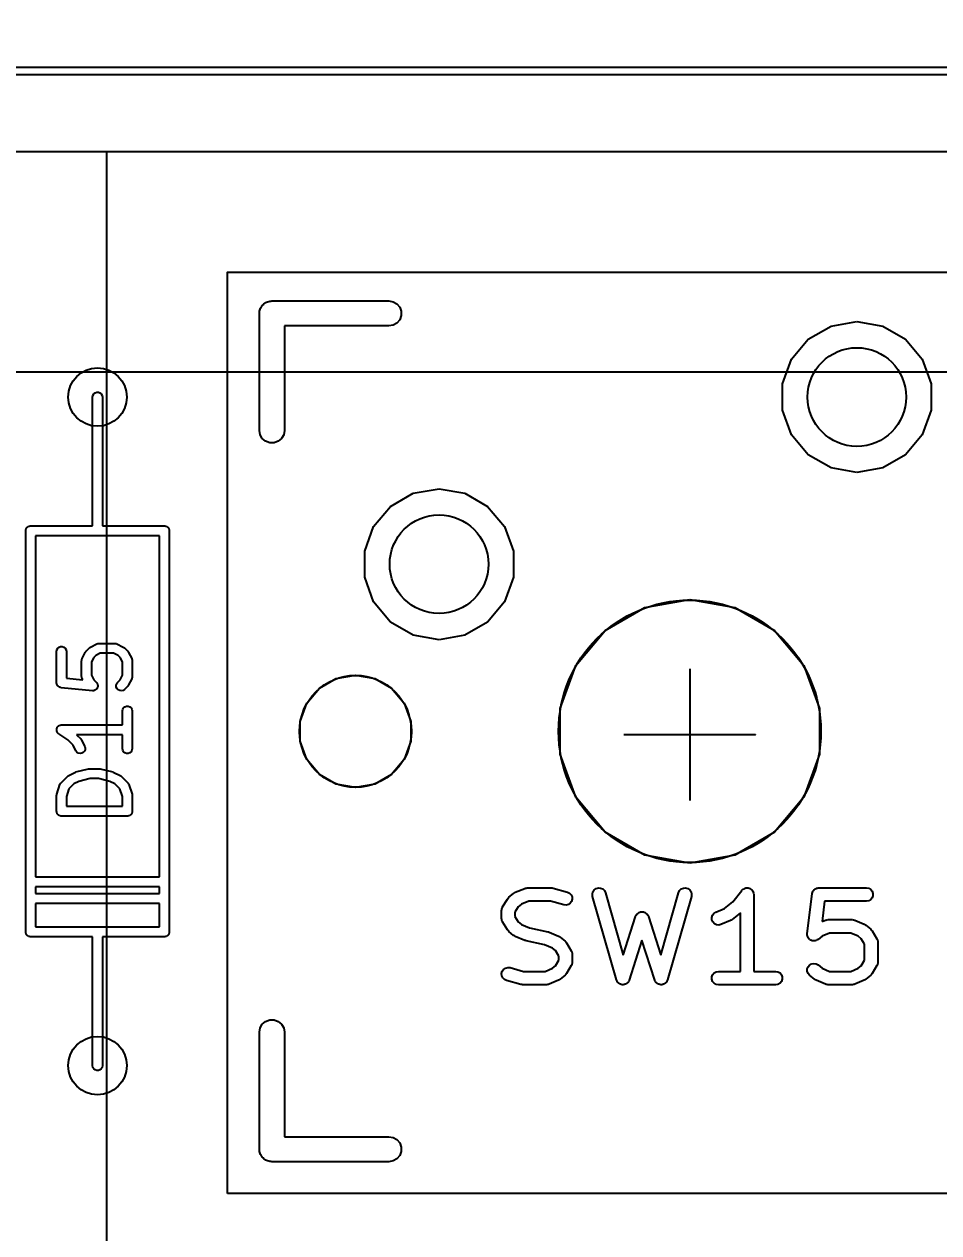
# Model space of a CAD drawing. Header units: millimetres. Extents: x 71 to 299, y 93 to 256.
# Drawn here: x 190.08 to 203.98, y 189.16 to 207.53 of the extents above; entities that cross this region are included whole.
import ezdxf

# ---------------------------------------------------------------- set-up
doc = ezdxf.new("R2010")
doc.units = ezdxf.units.MM
for name, color, linetype in [('BLACK', 7, 'Continuous'), ('PCB', 4, 'Continuous'), ('PCB_参照', 4, 'Continuous'), ('プレート', 6, 'Continuous'), ('物理キー', 7, 'Continuous')]:
    doc.layers.add(name, color=color, linetype=linetype)
doc.layers.add('化粧板', color=1, linetype='Continuous', transparency=0.6)
doc.layers.add('補助線', color=4, linetype='Continuous', transparency=0.6)
doc.layers.add('寸法', color=7, linetype='Continuous', true_color=0xffbdf8)
doc.styles.get("Standard").update_dxf_attribs({"font": 'arial.ttf', "height": 0.138})
doc.dimstyles.new('JIS-1', dxfattribs={"dimtxt": 2.5, "dimasz": 2.5, "dimexe": 1.25, "dimexo": 0.625, "dimtad": 1, "dimtxsty": 'Standard', "dimblk": 'OPEN', "dimcen": 2.5, "dimadec": 0, "dimazin": 0, "dimtfac": 1, "dimtmove": 0, "dimatfit": 3, "dimldrblk": 'OPEN', "dimfxl": 1, "dimarcsym": 0})

# ---------------------------------------------------------------- blocks, each defined once
blk = doc.blocks.new('PCB詳細')
at = {"layer": 'BLACK'}
for p, q in [((129.462, -53.6169), (129.468, -53.6013)), ((129.462, -53.6336), (129.462, -53.6169)), ((129.468, -53.6013), (129.471, -53.5848)), ((129.471, -53.5848), (129.479, -53.5704)), ((129.479, -53.5704), (129.485, -53.5547)), ((129.485, -53.5547), (129.496, -53.542)), ((129.496, -53.542), (129.504, -53.5275)), ((129.504, -53.5275), (129.517, -53.5168)), ((129.517, -53.5168), (129.528, -53.5041)), ((129.528, -53.5041), (129.542, -53.4957)), ((129.542, -53.4957), (129.555, -53.485)), ((129.555, -53.485), (129.57, -53.4793)), ((129.57, -53.4793), (129.585, -53.471)), ((129.585, -53.471), (129.601, -53.4681)), ((129.601, -53.4681), (129.617, -53.4624)), ((129.617, -53.4624), (129.634, -53.4624)), ((129.634, -53.4624), (129.65, -53.4595)), ((129.65, -53.4595), (131.428, -53.4595)), ((131.428, -53.4595), (131.493, -53.471)), ((131.493, -53.471), (131.55, -53.5041)), ((131.55, -53.5041), (131.593, -53.5547)), ((131.593, -53.5547), (131.616, -53.6169)), ((131.616, -53.6169), (131.616, -53.6831)), ((129.459, -53.65), (129.462, -53.6336)), ((129.459, -55.428), (129.459, -53.65)), ((131.55, -53.7959), (131.493, -53.829)), ((131.593, -53.7452), (131.55, -53.7959)), ((131.616, -53.6831), (131.593, -53.7452)), ((138.148, -53.8418), (138.54, -53.7726)), ((138.54, -53.7726), (138.932, -53.8418)), ((131.428, -53.8405), (129.84, -53.8405)), ((129.84, -53.8405), (129.84, -55.428)), ((131.493, -53.829), (131.428, -53.8405)), ((137.802, -54.0411), (138.148, -53.8418)), ((138.932, -53.8418), (139.278, -54.0411)), ((137.546, -54.3463), (137.802, -54.0411)), ((139.278, -54.0411), (139.534, -54.3463)), ((137.41, -54.7208), (137.546, -54.3463)), ((139.534, -54.3463), (139.67, -54.7208)), ((137.41, -55.1192), (137.41, -54.7208)), ((139.67, -54.7208), (139.67, -55.1192)), ((126.925, -54.92), (126.93, -54.8943)), ((126.93, -54.8943), (126.943, -54.8718)), ((126.943, -54.8718), (126.962, -54.855)), ((126.962, -54.855), (126.987, -54.8461)), ((126.987, -54.8461), (127.013, -54.8461)), ((127.013, -54.8461), (127.037, -54.855)), ((127.037, -54.855), (127.057, -54.8718)), ((127.057, -54.8718), (127.07, -54.8943)), ((127.07, -54.8943), (127.075, -54.92)), ((126.925, -56.19), (126.925, -54.92)), ((127.075, -54.92), (127.075, -56.19)), ((137.546, -55.4937), (137.41, -55.1192)), ((139.67, -55.1192), (139.534, -55.4937)), ((129.471, -55.4932), (129.459, -55.428)), ((129.84, -55.428), (129.829, -55.4932)), ((129.504, -55.5505), (129.471, -55.4932)), ((129.555, -55.593), (129.504, -55.5505)), ((129.617, -55.6156), (129.555, -55.593)), ((129.683, -55.6156), (129.617, -55.6156)), ((129.745, -55.593), (129.683, -55.6156)), ((129.796, -55.5505), (129.745, -55.593)), ((129.829, -55.4932), (129.796, -55.5505)), ((137.802, -55.7989), (137.546, -55.4937)), ((139.534, -55.4937), (139.278, -55.7989)), ((138.148, -55.9982), (137.802, -55.7989)), ((139.278, -55.7989), (138.932, -55.9982)), ((138.54, -56.0674), (138.148, -55.9982)), ((138.932, -55.9982), (138.54, -56.0674)), ((126.925, -56.877), (126.925, -56.19)), ((127.075, -56.19), (127.075, -56.877)), ((131.452, -56.5811), (131.798, -56.3818)), ((131.798, -56.3818), (132.19, -56.3126)), ((132.19, -56.3126), (132.582, -56.3818)), ((132.582, -56.3818), (132.928, -56.5811)), ((131.196, -56.8863), (131.452, -56.5811)), ((132.928, -56.5811), (133.184, -56.8863)), ((125.91, -56.939), (125.912, -56.9328)), ((125.912, -56.9328), (125.914, -56.9263)), ((125.914, -56.9263), (125.917, -56.9207)), ((125.917, -56.9207), (125.919, -56.9145)), ((125.919, -56.9145), (125.923, -56.9095)), ((125.923, -56.9095), (125.927, -56.9038)), ((125.927, -56.9038), (125.932, -56.8996)), ((125.932, -56.8996), (125.936, -56.8945)), ((125.936, -56.8945), (125.941, -56.8913)), ((125.941, -56.8913), (125.947, -56.887)), ((125.947, -56.887), (125.953, -56.8848)), ((125.953, -56.8848), (125.958, -56.8815)), ((125.958, -56.8815), (125.965, -56.8804)), ((125.965, -56.8804), (125.971, -56.8781)), ((125.971, -56.8781), (125.978, -56.8781)), ((125.978, -56.8781), (125.984, -56.877)), ((125.984, -56.877), (126.925, -56.877)), ((127.075, -56.877), (128.016, -56.877)), ((128.016, -56.877), (128.022, -56.8781)), ((128.022, -56.8781), (128.029, -56.8781)), ((128.029, -56.8781), (128.035, -56.8804)), ((128.035, -56.8804), (128.042, -56.8815)), ((128.042, -56.8815), (128.047, -56.8848)), ((128.047, -56.8848), (128.053, -56.887)), ((128.053, -56.887), (128.059, -56.8913)), ((128.059, -56.8913), (128.064, -56.8945)), ((128.064, -56.8945), (128.068, -56.8996)), ((128.068, -56.8996), (128.073, -56.9038)), ((128.073, -56.9038), (128.077, -56.9095)), ((128.077, -56.9095), (128.081, -56.9145)), ((128.081, -56.9145), (128.083, -56.9207)), ((128.083, -56.9207), (128.086, -56.9263)), ((128.086, -56.9263), (128.088, -56.9328)), ((128.088, -56.9328), (128.09, -56.939)), ((131.06, -57.2608), (131.196, -56.8863)), ((133.184, -56.8863), (133.32, -57.2608)), ((125.909, -56.952), (125.91, -56.9455)), ((125.909, -63.048), (125.909, -56.952)), ((125.91, -56.9455), (125.91, -56.939)), ((127, -57.027), (126.059, -57.027)), ((126.059, -57.027), (126.059, -62.211)), ((127.941, -57.027), (127, -57.027)), ((127.941, -62.211), (127.941, -57.027)), ((128.09, -56.939), (128.09, -56.9455)), ((128.09, -56.9455), (128.091, -56.952)), ((128.091, -56.952), (128.091, -63.048)), ((131.06, -57.6592), (131.06, -57.2608)), ((133.32, -57.2608), (133.32, -57.6592)), ((131.196, -58.0337), (131.06, -57.6592)), ((133.32, -57.6592), (133.184, -58.0337)), ((131.452, -58.3389), (131.196, -58.0337)), ((133.184, -58.0337), (132.928, -58.3389)), ((135.315, -58.1192), (136, -57.9985)), ((136, -57.9985), (136.685, -58.1192)), ((134.713, -58.4667), (135.315, -58.1192)), ((136.685, -58.1192), (137.287, -58.4667)), ((131.798, -58.5382), (131.452, -58.3389)), ((132.928, -58.3389), (132.582, -58.5382)), ((132.19, -58.6074), (131.798, -58.5382)), ((132.582, -58.5382), (132.19, -58.6074)), ((134.267, -58.9992), (134.713, -58.4667)), ((137.287, -58.4667), (137.733, -58.9992)), ((126.377, -58.7857), (126.382, -58.7601)), ((126.382, -58.7601), (126.395, -58.7375)), ((126.395, -58.7375), (126.415, -58.7208)), ((126.415, -58.7208), (126.439, -58.7119)), ((126.439, -58.7119), (126.465, -58.7119)), ((126.465, -58.7119), (126.49, -58.7208)), ((126.49, -58.7208), (126.51, -58.7375)), ((126.51, -58.7375), (126.523, -58.7601)), ((126.523, -58.7601), (126.527, -58.7857)), ((126.828, -58.7803), (126.876, -58.7327)), ((126.876, -58.7327), (126.885, -58.7258)), ((126.885, -58.7258), (126.895, -58.7186)), ((126.895, -58.7186), (126.99, -58.671)), ((126.99, -58.671), (126.994, -58.6698)), ((126.994, -58.6698), (126.998, -58.6676)), ((126.998, -58.6676), (127.007, -58.6661)), ((127.007, -58.6661), (127.015, -58.6636)), ((127.015, -58.6636), (127.02, -58.6638)), ((127.02, -58.6638), (127.024, -58.6631)), ((127.024, -58.6631), (127.262, -58.6631)), ((127.262, -58.6631), (127.266, -58.6638)), ((127.266, -58.6638), (127.27, -58.6636)), ((127.27, -58.6636), (127.279, -58.6661)), ((127.279, -58.6661), (127.288, -58.6676)), ((127.288, -58.6676), (127.291, -58.6698)), ((127.291, -58.6698), (127.295, -58.671)), ((127.295, -58.671), (127.391, -58.7186)), ((127.391, -58.7186), (127.4, -58.7258)), ((127.4, -58.7258), (127.41, -58.7327)), ((127.41, -58.7327), (127.458, -58.7803)), ((126.377, -59.2619), (126.377, -58.7857)), ((126.527, -58.7857), (126.527, -59.194)), ((126.758, -58.9286), (126.759, -58.9243)), ((126.758, -59.1667), (126.758, -58.9286)), ((126.759, -58.92), (126.761, -58.9116)), ((126.759, -58.9243), (126.759, -58.92)), ((126.761, -58.9116), (126.763, -58.9029)), ((126.763, -58.9029), (126.765, -58.8992)), ((126.765, -58.8992), (126.766, -58.895)), ((126.766, -58.895), (126.814, -58.7998)), ((126.814, -58.7998), (126.821, -58.7901)), ((126.821, -58.7901), (126.828, -58.7803)), ((126.943, -58.8778), (126.908, -58.9463)), ((126.908, -58.9463), (126.908, -59.149)), ((126.973, -58.8474), (126.943, -58.8778)), ((127.042, -58.8131), (126.973, -58.8474)), ((127.244, -58.8131), (127.042, -58.8131)), ((127.313, -58.8474), (127.244, -58.8131)), ((127.343, -58.8778), (127.313, -58.8474)), ((127.377, -58.9463), (127.343, -58.8778)), ((127.377, -59.149), (127.377, -58.9463)), ((127.458, -58.7803), (127.465, -58.7901)), ((127.465, -58.7901), (127.472, -58.7998)), ((127.472, -58.7998), (127.519, -58.895)), ((127.519, -58.895), (127.521, -58.8992)), ((127.521, -58.8992), (127.523, -58.9029)), ((127.523, -58.9029), (127.524, -58.9116)), ((127.524, -58.9116), (127.527, -58.92)), ((127.527, -58.92), (127.527, -58.9243)), ((127.527, -58.9243), (127.527, -58.9286)), ((127.527, -58.9286), (127.527, -59.1667)), ((134.029, -59.6524), (134.267, -58.9992)), ((137.733, -58.9992), (137.971, -59.6524)), ((126.378, -59.2647), (126.377, -59.2619)), ((126.378, -59.2675), (126.378, -59.2647)), ((126.38, -59.2775), (126.378, -59.2675)), ((126.382, -59.2876), (126.38, -59.2775)), ((126.383, -59.29), (126.382, -59.2876)), ((126.384, -59.2928), (126.383, -59.29)), ((126.39, -59.3012), (126.384, -59.2928)), ((126.395, -59.3101), (126.39, -59.3012)), ((126.397, -59.3119), (126.395, -59.3101)), ((126.399, -59.3143), (126.397, -59.3119)), ((126.407, -59.3203), (126.399, -59.3143)), ((126.415, -59.3269), (126.407, -59.3203)), ((126.527, -59.194), (126.776, -59.2188)), ((126.759, -59.1709), (126.758, -59.1667)), ((126.759, -59.1752), (126.759, -59.1709)), ((126.761, -59.1837), (126.759, -59.1752)), ((126.763, -59.1923), (126.761, -59.1837)), ((126.765, -59.1961), (126.763, -59.1923)), ((126.766, -59.2002), (126.765, -59.1961)), ((126.776, -59.2188), (126.766, -59.2002)), ((126.908, -59.149), (126.943, -59.2175)), ((126.943, -59.2175), (126.982, -59.2565)), ((126.982, -59.2565), (126.982, -59.2569)), ((126.982, -59.2569), (126.982, -59.2572)), ((126.982, -59.2572), (126.989, -59.2676)), ((126.989, -59.2676), (126.997, -59.2778)), ((126.997, -59.2778), (126.997, -59.2783)), ((126.997, -59.2783), (126.997, -59.2787)), ((126.997, -59.2787), (127, -59.2909)), ((127, -59.2909), (127.003, -59.303)), ((127.002, -59.3165), (127.001, -59.3289)), ((127.003, -59.3039), (127.002, -59.3165)), ((127.003, -59.303), (127.003, -59.3035)), ((127.003, -59.3035), (127.003, -59.3039)), ((127.282, -59.303), (127.289, -59.2778)), ((127.285, -59.3289), (127.282, -59.303)), ((127.289, -59.2778), (127.304, -59.2565)), ((127.304, -59.2565), (127.343, -59.2175)), ((127.343, -59.2175), (127.377, -59.149)), ((127.458, -59.3149), (127.41, -59.3626)), ((127.465, -59.3051), (127.458, -59.3149)), ((127.472, -59.2954), (127.465, -59.3051)), ((127.519, -59.2002), (127.472, -59.2954)), ((127.521, -59.1961), (127.519, -59.2002)), ((127.523, -59.1923), (127.521, -59.1961)), ((127.524, -59.1837), (127.523, -59.1923)), ((127.527, -59.1752), (127.524, -59.1837)), ((127.527, -59.1667), (127.527, -59.1709)), ((127.527, -59.1709), (127.527, -59.1752)), ((130.371, -59.3457), (130.628, -59.1974)), ((130.628, -59.1974), (130.92, -59.1458)), ((130.92, -59.1458), (131.212, -59.1974)), ((131.212, -59.1974), (131.469, -59.3457)), ((126.418, -59.3278), (126.415, -59.3269)), ((126.42, -59.3295), (126.418, -59.3278)), ((126.43, -59.3323), (126.42, -59.3295)), ((126.439, -59.3358), (126.43, -59.3323)), ((126.442, -59.3358), (126.439, -59.3358)), ((126.445, -59.3365), (126.442, -59.3358)), ((126.921, -59.3842), (126.445, -59.3365)), ((126.922, -59.3841), (126.921, -59.3842)), ((126.934, -59.3831), (126.922, -59.3842)), ((126.922, -59.3842), (126.922, -59.3841)), ((126.947, -59.3822), (126.934, -59.3831)), ((126.948, -59.382), (126.947, -59.3822)), ((126.959, -59.3767), (126.948, -59.382)), ((126.948, -59.382), (126.948, -59.382)), ((126.971, -59.3715), (126.959, -59.3767)), ((126.972, -59.371), (126.971, -59.3712)), ((126.971, -59.3712), (126.971, -59.3715)), ((126.98, -59.3621), (126.972, -59.371)), ((126.989, -59.3533), (126.98, -59.3621)), ((126.99, -59.3529), (126.989, -59.3533)), ((126.995, -59.3412), (126.99, -59.3525)), ((126.99, -59.3525), (126.99, -59.3529)), ((127.001, -59.3298), (126.995, -59.3412)), ((127.001, -59.3289), (127.001, -59.3294)), ((127.001, -59.3294), (127.001, -59.3298)), ((127.296, -59.3525), (127.285, -59.3289)), ((127.314, -59.371), (127.296, -59.3525)), ((127.338, -59.382), (127.314, -59.371)), ((127.364, -59.3842), (127.338, -59.382)), ((127.389, -59.3775), (127.364, -59.3842)), ((127.41, -59.3626), (127.389, -59.3775)), ((130.18, -59.5729), (130.371, -59.3457)), ((131.469, -59.3457), (131.66, -59.5729)), ((127.377, -59.6905), (127.382, -59.6648)), ((127.382, -59.6648), (127.395, -59.6423)), ((127.395, -59.6423), (127.415, -59.6255)), ((127.415, -59.6255), (127.439, -59.6166)), ((127.439, -59.6166), (127.465, -59.6166)), ((127.465, -59.6166), (127.49, -59.6255)), ((127.49, -59.6255), (127.51, -59.6423)), ((127.51, -59.6423), (127.523, -59.6648)), ((127.523, -59.6648), (127.527, -59.6905)), ((130.079, -59.8517), (130.18, -59.5729)), ((131.66, -59.5729), (131.761, -59.8517)), ((134.029, -60.3476), (134.029, -59.6524)), ((137.971, -59.6524), (137.971, -60.3476)), ((127.377, -59.9012), (127.377, -59.6905)), ((127.527, -59.6905), (127.527, -60.2619)), ((130.079, -60.1483), (130.079, -59.8517)), ((131.761, -59.8517), (131.761, -60.1483)), ((126.378, -59.9714), (126.379, -59.9673)), ((126.379, -59.9803), (126.378, -59.9714)), ((126.379, -59.9632), (126.382, -59.9548)), ((126.379, -59.9673), (126.379, -59.9632)), ((126.379, -59.9892), (126.379, -59.9803)), ((126.38, -59.9931), (126.379, -59.9892)), ((126.38, -59.9973), (126.38, -59.9931)), ((126.384, -60.0053), (126.38, -59.9973)), ((126.382, -59.9548), (126.384, -59.9461)), ((126.384, -59.9461), (126.386, -59.9426)), ((126.387, -60.0137), (126.384, -60.0053)), ((126.386, -59.9426), (126.387, -59.9387)), ((126.387, -59.9387), (126.393, -59.9318)), ((126.39, -60.0169), (126.387, -60.0137)), ((126.392, -60.0206), (126.39, -60.0169)), ((126.398, -60.0268), (126.392, -60.0206)), ((126.393, -59.9318), (126.398, -59.9244)), ((126.398, -59.9244), (126.402, -59.9219)), ((126.404, -60.0336), (126.398, -60.0268)), ((126.402, -59.9219), (126.404, -59.9187)), ((126.404, -59.9187), (126.412, -59.9143)), ((126.408, -60.0357), (126.404, -60.0336)), ((126.411, -60.0386), (126.408, -60.0357)), ((126.547, -60.1297), (126.411, -60.0386)), ((126.412, -59.9143), (126.419, -59.909)), ((126.419, -59.909), (126.423, -59.9078)), ((126.423, -59.9078), (126.427, -59.9057)), ((126.427, -59.9057), (126.436, -59.9042)), ((126.436, -59.9042), (126.444, -59.9016)), ((126.444, -59.9016), (126.448, -59.9019)), ((126.448, -59.9019), (126.452, -59.9012)), ((126.452, -59.9012), (127.377, -59.9012)), ((127.377, -60.0512), (126.681, -60.0512)), ((126.681, -60.0512), (126.744, -60.1136)), ((127.377, -60.2619), (127.377, -60.0512)), ((126.629, -60.2111), (126.547, -60.1297)), ((126.671, -60.2954), (126.629, -60.2111)), ((126.744, -60.1136), (126.75, -60.1235)), ((126.75, -60.1235), (126.758, -60.1331)), ((126.758, -60.1331), (126.805, -60.2284)), ((126.805, -60.2284), (126.813, -60.2533)), ((130.18, -60.4271), (130.079, -60.1483)), ((131.761, -60.1483), (131.66, -60.4271)), ((126.687, -60.3164), (126.671, -60.2954)), ((126.708, -60.3307), (126.687, -60.3164)), ((126.734, -60.3368), (126.708, -60.3307)), ((126.759, -60.3338), (126.734, -60.3368)), ((126.783, -60.3221), (126.759, -60.3338)), ((126.801, -60.3032), (126.783, -60.3221)), ((126.811, -60.2793), (126.801, -60.3032)), ((126.813, -60.2533), (126.811, -60.2793)), ((127.382, -60.2876), (127.377, -60.2619)), ((127.395, -60.3101), (127.382, -60.2876)), ((127.415, -60.3269), (127.395, -60.3101)), ((127.439, -60.3358), (127.415, -60.3269)), ((127.465, -60.3358), (127.439, -60.3358)), ((127.49, -60.3269), (127.465, -60.3358)), ((127.51, -60.3101), (127.49, -60.3269)), ((127.523, -60.2876), (127.51, -60.3101)), ((127.527, -60.2619), (127.523, -60.2876)), ((134.267, -61.0008), (134.029, -60.3476)), ((137.971, -60.3476), (137.733, -61.0008)), ((126.672, -60.6177), (126.863, -60.5701)), ((126.863, -60.5701), (126.872, -60.5694)), ((126.872, -60.5694), (126.881, -60.5679)), ((126.881, -60.5679), (127.024, -60.5679)), ((127.024, -60.5679), (127.033, -60.5694)), ((127.033, -60.5694), (127.042, -60.5701)), ((127.042, -60.5701), (127.232, -60.6177)), ((130.371, -60.6543), (130.18, -60.4271)), ((131.66, -60.4271), (131.469, -60.6543)), ((126.437, -60.7944), (126.441, -60.7867)), ((126.441, -60.7867), (126.444, -60.7838)), ((126.444, -60.7838), (126.447, -60.7803)), ((126.447, -60.7803), (126.542, -60.6851)), ((126.542, -60.6851), (126.552, -60.6782)), ((126.552, -60.6782), (126.562, -60.671)), ((126.562, -60.671), (126.657, -60.6234)), ((126.717, -60.7612), (126.64, -60.7997)), ((126.657, -60.6234), (126.665, -60.6211)), ((126.665, -60.6211), (126.672, -60.6177)), ((126.89, -60.7179), (126.717, -60.7612)), ((127.015, -60.7179), (126.89, -60.7179)), ((127.188, -60.7612), (127.015, -60.7179)), ((127.265, -60.7997), (127.188, -60.7612)), ((127.232, -60.6177), (127.24, -60.6211)), ((127.24, -60.6211), (127.248, -60.6234)), ((127.248, -60.6234), (127.343, -60.671)), ((127.343, -60.671), (127.353, -60.6782)), ((127.353, -60.6782), (127.363, -60.6851)), ((127.363, -60.6851), (127.458, -60.7803)), ((127.458, -60.7803), (127.46, -60.7838)), ((127.46, -60.7838), (127.464, -60.7867)), ((127.464, -60.7867), (127.468, -60.7944)), ((130.628, -60.8026), (130.371, -60.6543)), ((131.469, -60.6543), (131.212, -60.8026)), ((126.377, -60.9762), (126.379, -60.9643)), ((126.379, -60.9643), (126.381, -60.9525)), ((126.381, -60.9525), (126.429, -60.8096)), ((126.429, -60.8096), (126.431, -60.8058)), ((126.431, -60.8058), (126.432, -60.8016)), ((126.432, -60.8016), (126.437, -60.7944)), ((126.566, -60.8738), (126.527, -60.9884)), ((126.64, -60.7997), (126.566, -60.8738)), ((127.339, -60.8738), (127.265, -60.7997)), ((127.377, -60.9884), (127.339, -60.8738)), ((127.468, -60.7944), (127.473, -60.8016)), ((127.473, -60.8016), (127.474, -60.8058)), ((127.474, -60.8058), (127.476, -60.8096)), ((127.476, -60.8096), (127.524, -60.9525)), ((127.524, -60.9525), (127.525, -60.9643)), ((127.525, -60.9643), (127.527, -60.9762)), ((130.92, -60.8541), (130.628, -60.8026)), ((131.212, -60.8026), (130.92, -60.8541)), ((126.377, -61.2143), (126.377, -60.9762)), ((126.527, -60.9884), (126.527, -61.1393)), ((126.527, -61.1393), (127.377, -61.1393)), ((127.377, -61.1393), (127.377, -60.9884)), ((127.527, -60.9762), (127.527, -61.2143)), ((134.713, -61.5332), (134.267, -61.0008)), ((137.733, -61.0008), (137.287, -61.5332)), ((126.379, -61.2207), (126.377, -61.2143)), ((126.379, -61.2273), (126.379, -61.2207)), ((126.381, -61.2335), (126.379, -61.2273)), ((126.382, -61.2399), (126.381, -61.2335)), ((126.385, -61.2456), (126.382, -61.2399)), ((126.387, -61.2518), (126.385, -61.2456)), ((126.392, -61.2568), (126.387, -61.2518)), ((126.395, -61.2625), (126.392, -61.2568)), ((126.4, -61.2667), (126.395, -61.2625)), ((126.404, -61.2717), (126.4, -61.2667)), ((126.41, -61.275), (126.404, -61.2717)), ((126.415, -61.2792), (126.41, -61.275)), ((126.421, -61.2815), (126.415, -61.2792)), ((126.427, -61.2848), (126.421, -61.2815)), ((126.433, -61.2859), (126.427, -61.2848)), ((126.439, -61.2881), (126.433, -61.2859)), ((126.446, -61.2881), (126.439, -61.2881)), ((126.452, -61.2893), (126.446, -61.2881)), ((127.452, -61.2893), (126.452, -61.2893)), ((127.459, -61.2881), (127.452, -61.2893)), ((127.465, -61.2881), (127.459, -61.2881)), ((127.472, -61.2859), (127.465, -61.2881)), ((127.478, -61.2848), (127.472, -61.2859)), ((127.484, -61.2815), (127.478, -61.2848)), ((127.49, -61.2792), (127.484, -61.2815)), ((127.495, -61.275), (127.49, -61.2792)), ((127.501, -61.2717), (127.495, -61.275)), ((127.505, -61.2667), (127.501, -61.2717)), ((127.51, -61.2625), (127.505, -61.2667)), ((127.513, -61.2568), (127.51, -61.2625)), ((127.517, -61.2518), (127.513, -61.2568)), ((127.52, -61.2456), (127.517, -61.2518)), ((127.523, -61.2399), (127.52, -61.2456)), ((127.524, -61.2335), (127.523, -61.2399)), ((127.526, -61.2273), (127.524, -61.2335)), ((127.527, -61.2143), (127.526, -61.2207)), ((127.526, -61.2207), (127.526, -61.2273)), ((135.315, -61.8808), (134.713, -61.5332)), ((137.287, -61.5332), (136.685, -61.8808)), ((136, -62.0015), (135.315, -61.8808)), ((136.685, -61.8808), (136, -62.0015)), ((126.059, -62.211), (127.941, -62.211)), ((126.059, -62.361), (126.059, -62.465)), ((127.941, -62.361), (126.059, -62.361)), ((127.941, -62.465), (127.941, -62.361)), ((133.348, -62.4462), (133.493, -62.3857)), ((133.493, -62.3857), (133.496, -62.3852)), ((133.496, -62.3852), (133.498, -62.3841)), ((133.498, -62.3841), (133.513, -62.3814)), ((133.513, -62.3814), (133.528, -62.378)), ((133.528, -62.378), (133.53, -62.3783)), ((133.53, -62.3783), (133.533, -62.3779)), ((133.533, -62.3779), (133.895, -62.3779)), ((133.895, -62.3779), (133.909, -62.3803)), ((133.909, -62.3803), (133.923, -62.3816)), ((133.923, -62.3816), (134.14, -62.4421)), ((134.14, -62.4421), (134.172, -62.4573)), ((134.52, -62.4723), (134.528, -62.4381)), ((134.528, -62.4381), (134.548, -62.4089)), ((134.548, -62.4089), (134.577, -62.3882)), ((134.577, -62.3882), (134.611, -62.3785)), ((134.611, -62.3785), (134.646, -62.381)), ((134.646, -62.381), (134.678, -62.3953)), ((134.678, -62.3953), (134.703, -62.4199)), ((134.703, -62.4199), (134.719, -62.4516)), ((135.83, -62.4516), (135.845, -62.4199)), ((135.845, -62.4199), (135.871, -62.3953)), ((135.871, -62.3953), (135.903, -62.381)), ((135.903, -62.381), (135.938, -62.3785)), ((135.938, -62.3785), (135.972, -62.3882)), ((135.972, -62.3882), (136, -62.4089)), ((136, -62.4089), (136.02, -62.4381)), ((136.02, -62.4381), (136.029, -62.4723)), ((136.653, -62.5895), (136.792, -62.4161)), ((136.792, -62.4153), (136.793, -62.4142)), ((136.792, -62.4161), (136.792, -62.4153)), ((136.793, -62.4142), (136.806, -62.4036)), ((136.806, -62.4036), (136.818, -62.3927)), ((136.818, -62.3927), (136.819, -62.3923)), ((136.819, -62.3923), (136.82, -62.3915)), ((136.82, -62.3915), (136.836, -62.3859)), ((136.836, -62.3859), (136.851, -62.3799)), ((136.851, -62.3799), (136.852, -62.3799)), ((136.852, -62.3799), (136.853, -62.3795)), ((136.853, -62.3795), (136.87, -62.3795)), ((136.87, -62.3795), (136.886, -62.3791)), ((136.886, -62.3791), (136.887, -62.3795)), ((136.887, -62.3795), (136.888, -62.3795)), ((136.888, -62.3795), (136.904, -62.3851)), ((136.904, -62.3851), (136.92, -62.3904)), ((136.92, -62.3904), (136.921, -62.3911)), ((136.921, -62.3911), (136.922, -62.3915)), ((136.922, -62.3915), (136.934, -62.4021)), ((136.934, -62.4021), (136.947, -62.4124)), ((136.947, -62.4124), (136.948, -62.4134)), ((136.948, -62.4134), (136.949, -62.4142)), ((136.949, -62.4142), (136.957, -62.4285)), ((136.957, -62.4285), (136.965, -62.4426)), ((136.965, -62.4426), (136.966, -62.4437)), ((136.966, -62.4437), (136.966, -62.4448)), ((136.966, -62.4448), (136.969, -62.461)), ((137.864, -62.4479), (137.869, -62.4336)), ((137.869, -62.4336), (137.87, -62.4314)), ((137.87, -62.4314), (137.871, -62.4287)), ((137.871, -62.4287), (137.881, -62.4173)), ((137.881, -62.4173), (137.89, -62.4054)), ((137.89, -62.4054), (137.892, -62.4039)), ((137.892, -62.4039), (137.894, -62.4017)), ((137.894, -62.4017), (137.907, -62.3943)), ((137.907, -62.3943), (137.919, -62.3861)), ((137.919, -62.3861), (137.922, -62.3855)), ((137.922, -62.3855), (137.925, -62.3841)), ((137.925, -62.3841), (137.939, -62.3815)), ((137.939, -62.3815), (137.954, -62.3781)), ((137.954, -62.3781), (137.957, -62.3784)), ((137.957, -62.3784), (137.959, -62.3779)), ((137.959, -62.3779), (138.685, -62.3779)), ((138.685, -62.3779), (138.72, -62.3841)), ((138.72, -62.3841), (138.75, -62.4017)), ((138.75, -62.4017), (138.773, -62.4287)), ((138.773, -62.4287), (138.785, -62.4619)), ((126.059, -62.465), (127.941, -62.465)), ((127.941, -62.615), (126.059, -62.615)), ((126.059, -62.615), (126.059, -62.973)), ((127.941, -62.973), (127.941, -62.615)), ((133.155, -62.6692), (133.228, -62.5482)), ((133.228, -62.5482), (133.239, -62.5354)), ((133.239, -62.5354), (133.25, -62.5224)), ((133.25, -62.5224), (133.322, -62.4619)), ((133.322, -62.4619), (133.336, -62.4544)), ((133.336, -62.4544), (133.348, -62.4462)), ((133.441, -62.6279), (133.393, -62.6675)), ((133.553, -62.5811), (133.441, -62.6279)), ((133.882, -62.5811), (133.553, -62.5811)), ((134.086, -62.6379), (133.882, -62.5811)), ((134.184, -62.6125), (134.155, -62.6325)), ((134.172, -62.4573), (134.197, -62.4825)), ((134.205, -62.5838), (134.184, -62.6125)), ((134.197, -62.4825), (134.212, -62.5146)), ((134.214, -62.5498), (134.205, -62.5838)), ((134.212, -62.5146), (134.214, -62.5498)), ((134.523, -62.5074), (134.52, -62.4723)), ((134.886, -63.7774), (134.523, -62.5074)), ((134.719, -62.4516), (134.99, -63.399)), ((135.559, -63.399), (135.83, -62.4516)), ((136.025, -62.5074), (135.662, -63.7774)), ((136.029, -62.4723), (136.025, -62.5074)), ((136.527, -62.694), (136.653, -62.5895)), ((136.969, -62.461), (136.972, -62.4771)), ((136.972, -62.4771), (136.972, -62.4783)), ((136.972, -62.4783), (136.972, -62.4795)), ((136.972, -62.4795), (136.972, -63.6479)), ((137.786, -63.0722), (137.859, -62.4674)), ((137.859, -62.4619), (137.864, -62.4479)), ((137.859, -62.4647), (137.859, -62.4619)), ((137.859, -62.4674), (137.859, -62.4647)), ((138.05, -62.5811), (138.012, -62.8917)), ((138.685, -62.5811), (138.05, -62.5811)), ((138.72, -62.575), (138.685, -62.5811)), ((138.75, -62.5574), (138.72, -62.575)), ((138.773, -62.5303), (138.75, -62.5574)), ((138.785, -62.4972), (138.773, -62.5303)), ((138.785, -62.4619), (138.785, -62.4972)), ((133.141, -62.7214), (133.142, -62.7118)), ((133.141, -62.8424), (133.141, -62.7214)), ((133.142, -62.7118), (133.143, -62.7021)), ((133.143, -62.7021), (133.145, -62.6946)), ((133.145, -62.6946), (133.147, -62.6867)), ((133.147, -62.6867), (133.152, -62.6782)), ((133.152, -62.6782), (133.155, -62.6692)), ((133.393, -62.6675), (133.344, -62.7496)), ((133.344, -62.7496), (133.344, -62.8142)), ((134.121, -62.6413), (134.086, -62.6379)), ((134.155, -62.6325), (134.121, -62.6413)), ((134.99, -63.399), (135.178, -62.8114)), ((135.178, -62.8114), (135.179, -62.8078)), ((135.179, -62.8078), (135.18, -62.8039)), ((135.18, -62.8039), (135.188, -62.7923)), ((135.188, -62.7923), (135.194, -62.7802)), ((135.194, -62.7802), (135.197, -62.7775)), ((135.197, -62.7775), (135.199, -62.7741)), ((135.199, -62.7741), (135.21, -62.7657)), ((135.21, -62.7657), (135.22, -62.7565)), ((135.22, -62.7565), (135.224, -62.7549)), ((135.224, -62.7549), (135.227, -62.7525)), ((135.227, -62.7525), (135.24, -62.7483)), ((135.24, -62.7483), (135.253, -62.7431)), ((135.253, -62.7431), (135.257, -62.7429)), ((135.257, -62.7429), (135.261, -62.7417)), ((135.261, -62.7417), (135.274, -62.7422)), ((135.274, -62.7422), (135.288, -62.7417)), ((135.288, -62.7417), (135.292, -62.7429)), ((135.292, -62.7429), (135.296, -62.7431)), ((135.296, -62.7431), (135.309, -62.7483)), ((135.309, -62.7483), (135.322, -62.7525)), ((135.322, -62.7525), (135.325, -62.7549)), ((135.325, -62.7549), (135.329, -62.7565)), ((135.329, -62.7565), (135.339, -62.7657)), ((135.339, -62.7657), (135.349, -62.7741)), ((135.349, -62.7741), (135.352, -62.7775)), ((135.352, -62.7775), (135.355, -62.7802)), ((135.355, -62.7802), (135.361, -62.7923)), ((135.361, -62.7923), (135.368, -62.8039)), ((135.368, -62.8039), (135.369, -62.8078)), ((135.369, -62.8078), (135.371, -62.8114)), ((135.371, -62.8114), (135.559, -63.399)), ((136.335, -62.8293), (136.345, -62.7957)), ((136.345, -62.7957), (136.367, -62.7676)), ((136.367, -62.7676), (136.396, -62.7486)), ((136.396, -62.7486), (136.527, -62.694)), ((136.769, -62.7569), (136.646, -62.86)), ((136.769, -63.6479), (136.769, -62.7569)), ((126.059, -62.973), (127, -62.973)), ((127, -62.973), (127.941, -62.973)), ((133.142, -62.852), (133.141, -62.8424)), ((133.143, -62.8617), (133.142, -62.852)), ((133.145, -62.8692), (133.143, -62.8617)), ((133.147, -62.8771), (133.145, -62.8692)), ((133.152, -62.8856), (133.147, -62.8771)), ((133.155, -62.8947), (133.152, -62.8856)), ((133.228, -63.0156), (133.155, -62.8947)), ((133.344, -62.8142), (133.393, -62.8963)), ((133.393, -62.8963), (133.441, -62.9359)), ((133.441, -62.9359), (133.563, -62.9868)), ((133.563, -62.9868), (133.844, -63.0453)), ((136.336, -62.8646), (136.335, -62.8293)), ((136.35, -62.8971), (136.336, -62.8646)), ((136.374, -62.9231), (136.35, -62.8971)), ((136.405, -62.9393), (136.374, -62.9231)), ((136.44, -62.9439), (136.405, -62.9393)), ((136.475, -62.9362), (136.44, -62.9439)), ((136.62, -62.8757), (136.475, -62.9362)), ((136.632, -62.8675), (136.62, -62.8757)), ((136.646, -62.86), (136.632, -62.8675)), ((138.012, -62.8917), (138.065, -62.8695)), ((138.065, -62.8695), (138.068, -62.869)), ((138.068, -62.869), (138.07, -62.8679)), ((138.07, -62.8679), (138.085, -62.8652)), ((138.085, -62.8652), (138.1, -62.8618)), ((138.1, -62.8618), (138.102, -62.8621)), ((138.102, -62.8621), (138.105, -62.8617)), ((138.105, -62.8617), (138.467, -62.8617)), ((138.467, -62.8617), (138.47, -62.8621)), ((138.47, -62.8621), (138.472, -62.8618)), ((138.472, -62.8618), (138.487, -62.8652)), ((138.487, -62.8652), (138.502, -62.8679)), ((138.502, -62.8679), (138.504, -62.869)), ((138.504, -62.869), (138.507, -62.8695)), ((138.507, -62.8695), (138.652, -62.93)), ((138.652, -62.93), (138.664, -62.9382)), ((138.664, -62.9382), (138.678, -62.9458)), ((138.678, -62.9458), (138.75, -63.0062)), ((125.91, -63.0545), (125.909, -63.048)), ((125.91, -63.061), (125.91, -63.0545)), ((125.912, -63.0672), (125.91, -63.061)), ((125.914, -63.0737), (125.912, -63.0672)), ((125.917, -63.0793), (125.914, -63.0737)), ((125.919, -63.0855), (125.917, -63.0793)), ((125.923, -63.0905), (125.919, -63.0855)), ((125.927, -63.0962), (125.923, -63.0905)), ((125.932, -63.1004), (125.927, -63.0962)), ((125.936, -63.1055), (125.932, -63.1004)), ((125.941, -63.1087), (125.936, -63.1055)), ((125.947, -63.113), (125.941, -63.1087)), ((125.953, -63.1152), (125.947, -63.113)), ((125.958, -63.1185), (125.953, -63.1152)), ((125.965, -63.1196), (125.958, -63.1185)), ((125.971, -63.1219), (125.965, -63.1196)), ((125.978, -63.1219), (125.971, -63.1219)), ((125.984, -63.123), (125.978, -63.1219)), ((126.925, -63.123), (125.984, -63.123)), ((126.925, -63.81), (126.925, -63.123)), ((128.016, -63.123), (127.075, -63.123)), ((127.075, -63.123), (127.075, -63.81)), ((128.022, -63.1219), (128.016, -63.123)), ((128.029, -63.1219), (128.022, -63.1219)), ((128.035, -63.1196), (128.029, -63.1219)), ((128.042, -63.1185), (128.035, -63.1196)), ((128.047, -63.1152), (128.042, -63.1185)), ((128.053, -63.113), (128.047, -63.1152)), ((128.059, -63.1087), (128.053, -63.113)), ((128.064, -63.1055), (128.059, -63.1087)), ((128.068, -63.1004), (128.064, -63.1055)), ((128.073, -63.0962), (128.068, -63.1004)), ((128.077, -63.0905), (128.073, -63.0962)), ((128.081, -63.0855), (128.077, -63.0905)), ((128.083, -63.0793), (128.081, -63.0855)), ((128.086, -63.0737), (128.083, -63.0793)), ((128.088, -63.0672), (128.086, -63.0737)), ((128.09, -63.061), (128.088, -63.0672)), ((128.091, -63.048), (128.09, -63.0545)), ((128.09, -63.0545), (128.09, -63.061)), ((133.239, -63.0284), (133.228, -63.0156)), ((133.25, -63.0414), (133.239, -63.0284)), ((133.322, -63.1019), (133.25, -63.0414)), ((133.336, -63.1094), (133.322, -63.1019)), ((133.348, -63.1176), (133.336, -63.1094)), ((133.493, -63.1781), (133.348, -63.1176)), ((133.503, -63.1802), (133.493, -63.1781)), ((133.844, -63.0453), (133.853, -63.0489)), ((133.853, -63.0489), (133.862, -63.051)), ((133.862, -63.051), (134.007, -63.1115)), ((134.007, -63.1115), (134.02, -63.1196)), ((134.02, -63.1196), (134.033, -63.1272)), ((134.033, -63.1272), (134.106, -63.1877)), ((135.274, -63.1757), (135.081, -63.7805)), ((135.468, -63.7805), (135.274, -63.1757)), ((137.787, -63.0869), (137.786, -63.0722)), ((137.787, -63.1016), (137.787, -63.0869)), ((137.788, -63.1044), (137.787, -63.1016)), ((137.788, -63.1074), (137.788, -63.1044)), ((137.794, -63.1209), (137.788, -63.1074)), ((137.799, -63.1348), (137.794, -63.1209)), ((137.801, -63.1371), (137.799, -63.1348)), ((137.802, -63.1399), (137.801, -63.1371)), ((137.812, -63.1506), (137.802, -63.1399)), ((137.821, -63.1619), (137.812, -63.1506)), ((137.824, -63.1634), (137.821, -63.1619)), ((137.826, -63.1656), (137.824, -63.1634)), ((137.839, -63.1722), (137.826, -63.1656)), ((137.852, -63.1796), (137.839, -63.1722)), ((137.855, -63.1802), (137.852, -63.1796)), ((137.924, -63.1784), (137.921, -63.1799)), ((137.927, -63.1777), (137.924, -63.1784)), ((137.939, -63.1697), (137.927, -63.1777)), ((137.952, -63.1623), (137.939, -63.1697)), ((138.013, -63.1117), (137.952, -63.1623)), ((138.125, -63.0649), (138.013, -63.1117)), ((138.447, -63.0649), (138.125, -63.0649)), ((138.559, -63.1117), (138.447, -63.0649)), ((138.607, -63.1513), (138.559, -63.1117)), ((138.656, -63.2334), (138.607, -63.1513)), ((138.75, -63.0062), (138.761, -63.0192)), ((138.761, -63.0192), (138.772, -63.032)), ((138.772, -63.032), (138.845, -63.153)), ((138.845, -63.153), (138.848, -63.1621)), ((138.848, -63.1621), (138.853, -63.1705)), ((138.853, -63.1705), (138.855, -63.1784)), ((138.855, -63.1784), (138.857, -63.1859)), ((133.512, -63.1837), (133.503, -63.1802)), ((133.793, -63.2423), (133.512, -63.1837)), ((133.915, -63.2931), (133.793, -63.2423)), ((133.962, -63.3327), (133.915, -63.2931)), ((134.012, -63.4148), (133.962, -63.3327)), ((134.106, -63.1877), (134.117, -63.2006)), ((134.117, -63.2006), (134.128, -63.2134)), ((134.128, -63.2134), (134.2, -63.3344)), ((134.2, -63.3344), (134.204, -63.3435)), ((134.204, -63.3435), (134.209, -63.3519)), ((134.209, -63.3519), (134.21, -63.3598)), ((134.21, -63.3598), (134.213, -63.3673)), ((137.857, -63.1815), (137.855, -63.1802)), ((137.872, -63.1833), (137.857, -63.1815)), ((137.887, -63.1859), (137.872, -63.1833)), ((137.889, -63.1854), (137.887, -63.1859)), ((137.892, -63.1857), (137.889, -63.1854)), ((137.907, -63.1824), (137.892, -63.1857)), ((137.921, -63.1799), (137.907, -63.1824)), ((138.656, -63.4795), (138.656, -63.2334)), ((138.857, -63.1859), (138.858, -63.1956)), ((138.858, -63.1956), (138.859, -63.2052)), ((138.859, -63.2052), (138.859, -63.5076)), ((133.962, -63.5615), (134.012, -63.4795)), ((134.012, -63.4795), (134.012, -63.4148)), ((134.209, -63.5424), (134.204, -63.5508)), ((134.21, -63.5344), (134.209, -63.5424)), ((134.213, -63.5269), (134.21, -63.5344)), ((134.213, -63.3673), (134.213, -63.3771)), ((134.213, -63.3771), (134.215, -63.3867)), ((134.215, -63.5076), (134.213, -63.5172)), ((134.213, -63.5172), (134.213, -63.5269)), ((134.215, -63.3867), (134.215, -63.5076)), ((137.821, -63.551), (137.852, -63.5332)), ((137.852, -63.5332), (137.887, -63.527)), ((137.887, -63.527), (137.921, -63.533)), ((137.921, -63.533), (137.952, -63.5505)), ((138.607, -63.5615), (138.656, -63.4795)), ((138.853, -63.5424), (138.848, -63.5508)), ((138.855, -63.5344), (138.853, -63.5424)), ((138.857, -63.5269), (138.855, -63.5344)), ((138.858, -63.5172), (138.857, -63.5269)), ((138.859, -63.5076), (138.858, -63.5172)), ((133.141, -63.6793), (133.151, -63.6453)), ((133.144, -63.7144), (133.141, -63.6793)), ((133.159, -63.7466), (133.144, -63.7144)), ((133.151, -63.6453), (133.171, -63.6166)), ((133.171, -63.6166), (133.2, -63.5966)), ((133.2, -63.5966), (133.234, -63.5878)), ((133.234, -63.5878), (133.269, -63.5912)), ((133.269, -63.5912), (133.474, -63.6479)), ((133.474, -63.6479), (133.803, -63.6479)), ((133.803, -63.6479), (133.915, -63.6012)), ((133.915, -63.6012), (133.962, -63.5615)), ((134.106, -63.7066), (134.033, -63.7671)), ((134.117, -63.6937), (134.106, -63.7066)), ((134.128, -63.6808), (134.117, -63.6937)), ((134.2, -63.5599), (134.128, -63.6808)), ((134.204, -63.5508), (134.2, -63.5599)), ((136.335, -63.7319), (136.347, -63.6987)), ((136.347, -63.6987), (136.37, -63.6717)), ((136.37, -63.6717), (136.401, -63.6541)), ((136.401, -63.6541), (136.435, -63.6479)), ((136.435, -63.6479), (136.769, -63.6479)), ((136.972, -63.6479), (137.306, -63.6479)), ((137.306, -63.6479), (137.341, -63.6541)), ((137.341, -63.6541), (137.372, -63.6717)), ((137.372, -63.6717), (137.394, -63.6987)), ((137.394, -63.6987), (137.406, -63.7319)), ((137.787, -63.6113), (137.799, -63.5781)), ((137.787, -63.6466), (137.787, -63.6113)), ((137.799, -63.6797), (137.787, -63.6466)), ((137.799, -63.5781), (137.821, -63.551)), ((137.822, -63.7066), (137.799, -63.6797)), ((137.894, -63.7671), (137.822, -63.7066)), ((137.952, -63.5505), (138.013, -63.6012)), ((138.013, -63.6012), (138.125, -63.6479)), ((138.125, -63.6479), (138.447, -63.6479)), ((138.447, -63.6479), (138.559, -63.6012)), ((138.559, -63.6012), (138.607, -63.5615)), ((138.75, -63.7066), (138.678, -63.7671)), ((138.761, -63.6937), (138.75, -63.7066)), ((138.772, -63.6808), (138.761, -63.6937)), ((138.845, -63.5599), (138.772, -63.6808)), ((138.848, -63.5508), (138.845, -63.5599)), ((126.925, -65.08), (126.925, -63.81)), ((127.075, -63.81), (127.075, -65.08)), ((133.183, -63.7717), (133.159, -63.7466)), ((133.215, -63.7869), (133.183, -63.7717)), ((133.433, -63.8474), (133.215, -63.7869)), ((133.446, -63.8487), (133.433, -63.8474)), ((133.46, -63.8511), (133.446, -63.8487)), ((133.823, -63.8511), (133.46, -63.8511)), ((133.825, -63.8507), (133.823, -63.8511)), ((133.828, -63.851), (133.825, -63.8507)), ((133.842, -63.8477), (133.828, -63.851)), ((133.858, -63.845), (133.842, -63.8477)), ((133.86, -63.8438), (133.858, -63.845)), ((133.862, -63.8433), (133.86, -63.8438)), ((134.007, -63.7828), (133.862, -63.8433)), ((134.02, -63.7746), (134.007, -63.7828)), ((134.033, -63.7671), (134.02, -63.7746)), ((134.889, -63.7825), (134.886, -63.7774)), ((134.89, -63.788), (134.889, -63.7825)), ((134.896, -63.7983), (134.89, -63.788)), ((134.902, -63.8092), (134.896, -63.7983)), ((134.906, -63.8131), (134.902, -63.8092)), ((134.909, -63.8178), (134.906, -63.8131)), ((134.918, -63.8253), (134.909, -63.8178)), ((134.927, -63.8337), (134.918, -63.8253)), ((134.932, -63.836), (134.927, -63.8337)), ((134.937, -63.8394), (134.932, -63.836)), ((134.948, -63.8431), (134.937, -63.8394)), ((134.959, -63.8481), (134.948, -63.8431)), ((134.965, -63.8485), (134.959, -63.8481)), ((134.97, -63.8502), (134.965, -63.8485)), ((134.982, -63.8497), (134.97, -63.8502)), ((134.995, -63.8506), (134.982, -63.8497)), ((135, -63.849), (134.995, -63.8506)), ((135.006, -63.8488), (135, -63.849)), ((135.017, -63.8442), (135.006, -63.8488)), ((135.028, -63.8409), (135.017, -63.8442)), ((135.033, -63.8376), (135.028, -63.8409)), ((135.038, -63.8354), (135.033, -63.8376)), ((135.047, -63.8273), (135.038, -63.8354)), ((135.057, -63.8202), (135.047, -63.8273)), ((135.06, -63.8155), (135.057, -63.8202)), ((135.064, -63.8117), (135.06, -63.8155)), ((135.07, -63.801), (135.064, -63.8117)), ((135.077, -63.7909), (135.07, -63.801)), ((135.078, -63.7855), (135.077, -63.7909)), ((135.081, -63.7805), (135.078, -63.7855)), ((135.47, -63.7855), (135.468, -63.7805)), ((135.472, -63.7909), (135.47, -63.7855)), ((135.479, -63.801), (135.472, -63.7909)), ((135.484, -63.8117), (135.479, -63.801)), ((135.488, -63.8155), (135.484, -63.8117)), ((135.492, -63.8202), (135.488, -63.8155)), ((135.501, -63.8273), (135.492, -63.8202)), ((135.51, -63.8354), (135.501, -63.8273)), ((135.516, -63.8376), (135.51, -63.8354)), ((135.52, -63.8409), (135.516, -63.8376)), ((135.532, -63.8442), (135.52, -63.8409)), ((135.543, -63.8488), (135.532, -63.8442)), ((135.549, -63.849), (135.543, -63.8488)), ((135.554, -63.8506), (135.549, -63.849)), ((135.566, -63.8497), (135.554, -63.8506)), ((135.578, -63.8502), (135.566, -63.8497)), ((135.584, -63.8485), (135.578, -63.8502)), ((135.589, -63.8481), (135.584, -63.8485)), ((135.6, -63.8431), (135.589, -63.8481)), ((135.612, -63.8394), (135.6, -63.8431)), ((135.616, -63.836), (135.612, -63.8394)), ((135.621, -63.8337), (135.616, -63.836)), ((135.63, -63.8253), (135.621, -63.8337)), ((135.64, -63.8178), (135.63, -63.8253)), ((135.643, -63.8131), (135.64, -63.8178)), ((135.647, -63.8092), (135.643, -63.8131)), ((135.652, -63.7983), (135.647, -63.8092)), ((135.659, -63.788), (135.652, -63.7983)), ((135.66, -63.7825), (135.659, -63.788)), ((135.662, -63.7774), (135.66, -63.7825)), ((136.335, -63.7672), (136.335, -63.7319)), ((136.347, -63.8003), (136.335, -63.7672)), ((136.37, -63.8274), (136.347, -63.8003)), ((136.401, -63.845), (136.37, -63.8274)), ((136.435, -63.8511), (136.401, -63.845)), ((137.306, -63.8511), (136.435, -63.8511)), ((137.341, -63.845), (137.306, -63.8511)), ((137.372, -63.8274), (137.341, -63.845)), ((137.394, -63.8003), (137.372, -63.8274)), ((137.406, -63.7672), (137.394, -63.8003)), ((137.406, -63.7319), (137.406, -63.7672)), ((137.908, -63.7746), (137.894, -63.7671)), ((137.92, -63.7828), (137.908, -63.7746)), ((138.065, -63.8433), (137.92, -63.7828)), ((138.068, -63.8438), (138.065, -63.8433)), ((138.07, -63.845), (138.068, -63.8438)), ((138.085, -63.8477), (138.07, -63.845)), ((138.1, -63.851), (138.085, -63.8477)), ((138.102, -63.8507), (138.1, -63.851)), ((138.105, -63.8511), (138.102, -63.8507)), ((138.467, -63.8511), (138.105, -63.8511)), ((138.47, -63.8507), (138.467, -63.8511)), ((138.472, -63.851), (138.47, -63.8507)), ((138.487, -63.8477), (138.472, -63.851)), ((138.502, -63.845), (138.487, -63.8477)), ((138.504, -63.8438), (138.502, -63.845)), ((138.507, -63.8433), (138.504, -63.8438)), ((138.652, -63.7828), (138.507, -63.8433)), ((138.664, -63.7746), (138.652, -63.7828)), ((138.678, -63.7671), (138.664, -63.7746)), ((129.471, -64.5068), (129.504, -64.4495)), ((129.504, -64.4495), (129.555, -64.407)), ((129.555, -64.407), (129.617, -64.3844)), ((129.617, -64.3844), (129.683, -64.3844)), ((129.683, -64.3844), (129.745, -64.407)), ((129.745, -64.407), (129.796, -64.4495)), ((129.796, -64.4495), (129.829, -64.5068)), ((129.459, -64.572), (129.471, -64.5068)), ((129.459, -66.35), (129.459, -64.572)), ((129.829, -64.5068), (129.84, -64.572)), ((129.84, -64.572), (129.84, -66.1595)), ((126.93, -65.1057), (126.925, -65.08)), ((126.943, -65.1282), (126.93, -65.1057)), ((126.962, -65.145), (126.943, -65.1282)), ((126.987, -65.1539), (126.962, -65.145)), ((127.013, -65.1539), (126.987, -65.1539)), ((127.037, -65.145), (127.013, -65.1539)), ((127.057, -65.1282), (127.037, -65.145)), ((127.07, -65.1057), (127.057, -65.1282)), ((127.075, -65.08), (127.07, -65.1057)), ((129.84, -66.1595), (131.428, -66.1595)), ((131.428, -66.1595), (131.493, -66.171)), ((131.493, -66.171), (131.55, -66.2041)), ((131.55, -66.2041), (131.593, -66.2548)), ((131.593, -66.2548), (131.616, -66.3169)), ((129.462, -66.3664), (129.459, -66.35)), ((129.462, -66.3831), (129.462, -66.3664)), ((129.468, -66.3987), (129.462, -66.3831)), ((129.471, -66.4152), (129.468, -66.3987)), ((129.479, -66.4296), (129.471, -66.4152)), ((129.485, -66.4453), (129.479, -66.4296)), ((129.496, -66.458), (129.485, -66.4453)), ((129.504, -66.4725), (129.496, -66.458)), ((129.517, -66.4832), (129.504, -66.4725)), ((129.528, -66.4959), (129.517, -66.4832)), ((131.593, -66.4453), (131.55, -66.4959)), ((131.616, -66.3831), (131.593, -66.4453)), ((131.616, -66.3169), (131.616, -66.3831)), ((129.542, -66.5043), (129.528, -66.4959)), ((129.555, -66.515), (129.542, -66.5043)), ((129.57, -66.5207), (129.555, -66.515)), ((129.585, -66.529), (129.57, -66.5207)), ((129.601, -66.5319), (129.585, -66.529)), ((129.617, -66.5376), (129.601, -66.5319)), ((129.634, -66.5376), (129.617, -66.5376)), ((129.65, -66.5405), (129.634, -66.5376)), ((131.428, -66.5405), (129.65, -66.5405)), ((131.493, -66.529), (131.428, -66.5405)), ((131.55, -66.4959), (131.493, -66.529))]:
    blk.add_line(p, q, dxfattribs=at)
for centre, radius in [((138.54, -54.92), 0.7493), ((127, -54.92), 0.4445), ((132.19, -57.46), 0.7493), ((136, -60), 1.9939), ((130.92, -60), 0.8509), ((127, -65.08), 0.4445)]:
    blk.add_circle(centre, radius, dxfattribs=at)
blk = doc.blocks.new('A$C28663')
at = {"layer": 'PCB'}
blk.add_blockref('PCB詳細', (-35.075, 145.925), dxfattribs=at)
blk = doc.blocks.new('_OPEN')
at = {"color": 0, "linetype": 'ByBlock', "lineweight": -2}
for p, q in [((-1, 0.166667), (0, 0)), ((-1, -0.166667), (0, 0)), ((0, 0), (-1, 0))]:
    blk.add_line(p, q, dxfattribs=at)
blk = doc.blocks.new('*D10')
at = {"layer": 'Defpoints', "color": 0}
for p in [(162.199, 206.874), (281.115, 206.874), (162.199, 205.594)]:
    blk.add_point(p, dxfattribs=at)
at = {"layer": '寸法', "color": 0, "lineweight": -2}
for p, q in [((281.115, 205.594), (281.115, 213.47)), ((162.824, 206.874), (282.365, 206.874)), ((281.115, 205.594), (281.115, 206.874)), ((162.824, 205.594), (282.365, 205.594)), ((281.115, 203.094), (281.115, 200.594))]:
    blk.add_line(p, q, dxfattribs=at)
at = {"layer": '寸法', "color": 0, "lineweight": -2, "xscale": 2.5, "yscale": 2.5, "zscale": 2.5}
for p, rotation in [((281.115, 206.874), 270), ((281.115, 205.594), 90)]:
    blk.add_blockref('_OPEN', p, dxfattribs=dict(at, rotation=rotation))
at = {"layer": '寸法', "color": 0, "insert": (280.407, 212.672), "char_height": 0.138, "attachment_point": 5, "rotation": 90}
blk.add_mtext('1,28', dxfattribs=at)

msp = doc.modelspace()

# ---------------------------------------------------------------- linework, layer by layer
at = {"layer": 'プレート'}
msp.add_lwpolyline([(268.277, 103.757, 0.414214), (274.277, 109.757), (274.277, 206.757), (92.172, 206.757), (92.172, 109.757, 0.414214), (98.172, 103.757)], format="xyb", close=True, dxfattribs=at)
msp.add_lwpolyline([(193.172, 189.757), (193.172, 203.757), (207.172, 203.757), (207.172, 189.757)], close=True, dxfattribs=at)
at = {"layer": '化粧板'}
msp.add_lwpolyline([(177.088, 110.625), (99.808, 110.625), (99.808, 149.872), (109.308, 149.872), (109.308, 167.594), (104.558, 167.594), (104.558, 187.872), (114.058, 187.872), (114.058, 206.874), (267.333, 206.874), (267.287, 129.557), (215.135, 129.588), (215.135, 110.625), (194.808, 110.625), (194.808, 129.594), (177.088, 129.594)], close=True, dxfattribs=at)
at = {"layer": '物理キー', "color": 7}
msp.add_lwpolyline([(191.338, 205.594), (209.06, 205.594), (209.06, 187.872), (191.338, 187.872), (191.338, 205.594)], close=True, dxfattribs=at)
for points in [[(200.199, 197.733), (200.199, 195.733)], [(199.199, 196.733), (201.199, 196.733), (201.199, 196.733), (201.199, 196.733)]]:
    msp.add_lwpolyline(points, dxfattribs=at)
at = {"layer": '補助線'}
msp.add_line((298.732, 202.241), (71.224, 202.241), dxfattribs=at)

# ---------------------------------------------------------------- block references
at = {"layer": 'PCB_参照'}
msp.add_blockref('A$C28663', (99.274, 110.857), dxfattribs=at)

# ---------------------------------------------------------------- dimensions: what is measured, and where the dimension line sits
at = {"layer": '寸法'}
dim = msp.add_linear_dim(base=(281.115, 206.874), p1=(162.199, 205.594), p2=(162.199, 206.874), angle=90, dimstyle='JIS-1', override={"dimlfac": 1}, dxfattribs=at)
dim.commit()
dim.dimension.update_dxf_attribs({"geometry": '*D10', "text_midpoint": (280.407, 212.672)})

doc.saveas('drawing.dxf')
